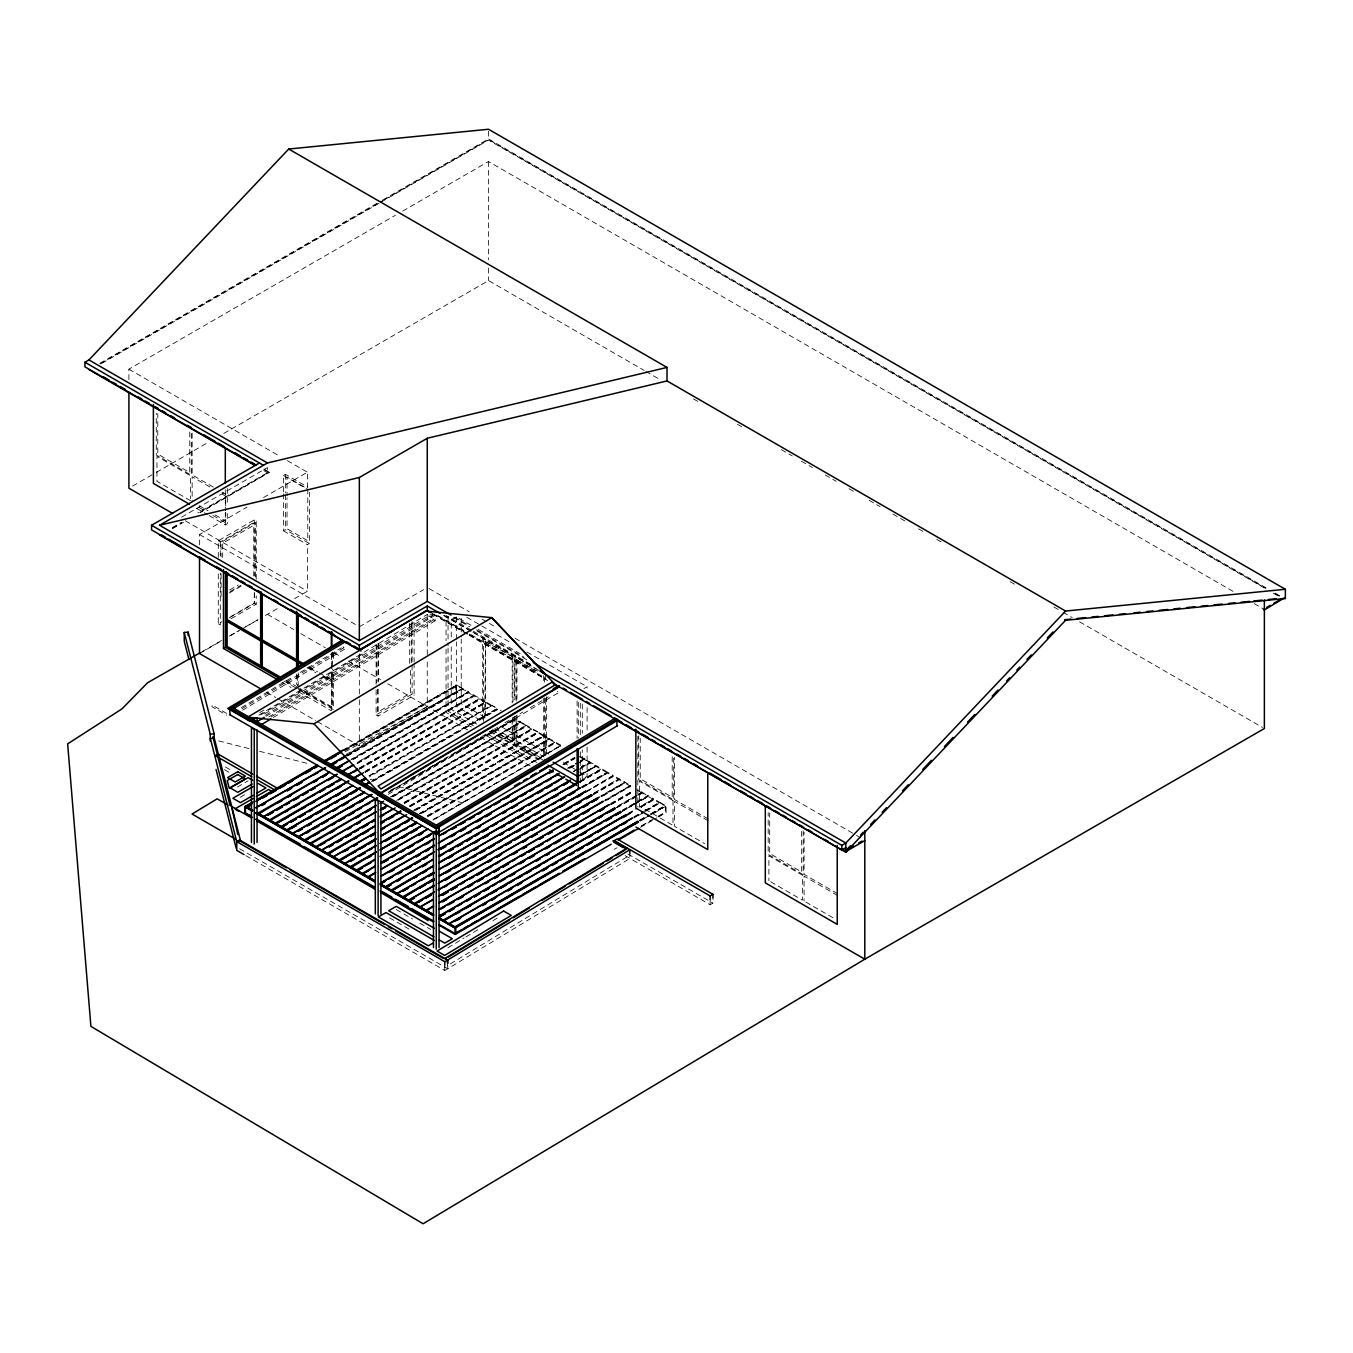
<?xml version="1.0" encoding="UTF-8"?>
<svg xmlns="http://www.w3.org/2000/svg" width="1353" height="1353" viewBox="0 0 1353 1353"><rect width="100%" height="100%" fill="white"/><g stroke="black" fill="none" stroke-linecap="round" stroke-linejoin="round"><path stroke-width="0.75" stroke-dasharray="5 3.75" d="M450.363 963.877L627.166 856.804M239.549 848.754L447.758 968.765L629.974 858.411L629.855 853.219M447.928 947.76L464.113 938.018M465.922 936.936L480.315 928.293M492.898 920.716L500.103 916.387M266.051 716.295L435.429 615.091L434.922 620.942L432.723 618.981L432.639 613.484L261.45 715.754M241.375 707.602L293.178 676.652M300.315 672.39L341.396 647.833M241.984 708.651L343.797 647.816L345.979 648.391L241.798 710.646M259.691 712.608L266.947 708.279M258.863 715.06L427.633 614.228M260.706 714.874L364.515 652.941M265.442 715.263L434.82 614.059M268.757 716.955L432.723 618.981M271.158 716.921L433.332 620.029M273.34 717.479L435.514 620.587M391.423 790.592L497.735 727.068M504.94 722.756L522.951 711.999M530.173 707.687L548.185 696.913M388.21 794.38L559.381 692.11L557.199 691.535M99.902 363.297L380.869 201.073M382.696 200.024L488.518 138.936L1267.879 588.893M100.071 363.889L382.747 200.684M384.573 199.635L488.518 139.613L1265.884 588.437M101.881 363.297L379.094 203.254M380.92 202.206L488.518 140.086L1265.884 588.893M128.907 379.601L128.907 369.166L395.414 215.279M402.72 211.068L488.518 161.531L1234.139 592.005M132.56 486.082L154.462 473.449M156.288 472.383L207.398 442.871M223.837 433.4L488.518 280.578L644.062 370.367M181.488 517.218L267.437 467.597L267.437 472.671L197.944 512.787M172.355 527.569L181.488 522.292M172.524 528.16L181.657 522.884M199.956 512.33L269.433 472.214L199.956 512.787M172.524 528.617L183.501 522.292M283.42 491.849L283.42 475.444L285.415 474.277L307.672 487.131M199.517 544.938L199.517 534.503L247.058 507.054M263.514 497.549L307.402 472.214L307.402 487.384M209.14 515.594L225.308 524.947L227.304 523.797L227.304 513.413M218.29 557.335L218.29 540.726L254.246 519.958L256.241 521.108L256.241 579.253M218.29 540.726L220.285 541.876L256.241 521.108M283.42 493.896L283.42 530.799L285.415 529.649L309.397 543.5L309.397 492.221M283.42 530.799L307.402 544.65L309.397 543.5M229.604 590.009L238.263 585.02M230.128 591.565L240.986 585.291M229.164 593.037L241.916 585.68M218.29 573.943L218.29 623.767L221.892 621.703M230.873 616.511L254.246 603.015L256.241 604.165L256.241 595.861M229.164 617.949L254.652 603.235L254.652 592.868M231.075 618.693L256.241 604.165M199.517 653.533L221.452 640.865M230.602 635.589L239.735 630.312M241.561 629.246L258.017 619.759M265.34 615.53L279.97 607.091M294.599 598.635L307.402 591.244L307.402 544.65M359.34 626.777L423.692 589.62M471.03 625.272L456.435 616.85L451.242 619.86L451.242 638.582M530.714 664.813L482.683 638.007L482.683 721.267M484.678 718.088L485.49 641.001L512.973 656.881L512.973 702.427M237.367 787.04L248.056 780.867M376.117 689.979L376.117 714.891L412.09 694.14L414.086 695.29L414.086 664.154M376.117 714.891L378.113 716.058L414.086 695.29M240.141 797.289L247.413 793.095M342.41 750.323L456.468 685.159L343.104 750.627L456.553 685.294L456.553 691.569L346.757 754.974M343.577 750.763L457.026 685.261L462.472 688.389L347.264 754.906M345.404 750.391L457.026 686.123L462.54 688.525M317.566 721.69L359.34 745.807L427.26 706.587L427.26 658.556M484.678 641.474L512.973 656.881M346.08 754.484L456.468 691.62M345.793 756.175L462.827 688.592L468.256 691.738M347.264 755.786L462.743 688.643M347.62 755.989L462.827 689.472L468.341 691.873L351.222 759.304M516.169 701.057L516.169 659.638L537.581 671.088M351.509 759.557L468.628 691.941L474.057 695.087L357.023 762.652L474.413 695.29L479.858 698.419L360.98 767.929M353.065 759.134L468.341 692.567M353.336 759.202L468.544 691.992M353.421 759.337L468.628 692.821L474.057 695.966M357.023 763.532L474.142 695.222M357.293 763.599L474.413 696.169L479.858 699.298M359.154 768.115L479.926 698.571M359.441 768.369L480.214 698.638L485.642 701.767L364.955 771.447M359.441 769.045L480.129 698.672M359.526 769.197L480.214 699.518L485.642 702.647M365.039 771.599L485.947 701.97M365.225 771.7L485.998 701.987L491.443 705.116M364.955 772.326L485.727 701.903M365.225 772.394L485.998 702.85L491.443 705.995M368.912 775.861L491.511 705.251L497.312 708.6L372.954 780.393L497.227 708.465L491.799 705.319L369.2 776.115M491.511 705.945L369.284 776.943M371.331 781.56L497.583 708.668L501.219 710.765M372.887 781.138L497.312 709.293M373.157 781.205L497.583 709.547M410.382 778.668L423.185 771.278M430.491 767.066L446.947 757.562M454.27 753.333L514.614 718.494M390.341 790.423L397.934 786.279M405.173 782.102L514.969 718.697L520.415 721.842M388.429 792.215L514.884 719.441M388.801 792.435L514.969 719.576L520.415 722.722M390.577 796.799L520.482 721.978L392.404 796.629M390.848 797.052L520.77 722.045L526.199 725.191L398.188 799.099M392.674 796.697L520.685 722.096M392.759 796.832L520.77 722.925L526.283 725.326M583.904 688.592L587.101 686.749L587.101 690.909M396.649 800.401L526.554 725.394L532 728.54M398.188 799.961L526.283 726.02M398.475 800.029L526.554 726.273L532 729.402M403.989 802.43L532.067 728.675L403.989 803.31M404.276 802.684L532.355 728.743L537.784 731.872L409.79 805.779M404.276 803.378L532.27 728.793M404.344 803.513L532.355 729.622L537.868 732.024M491.562 730.332L512.973 741.782L512.973 716.921M409.858 805.914L538.071 732.819M410.06 806.033L538.156 732.091L543.585 735.22M409.79 806.659L537.868 732.7M410.06 806.726L538.156 732.954L543.585 736.1M413.747 810.176L543.669 735.356M414.035 810.43L543.94 735.423L549.369 738.569L421.375 813.339M415.574 810.007L543.669 736.049M415.625 810.007L543.855 736.167M415.929 810.21L543.94 736.303L549.369 739.448M419.548 813.525L549.369 738.569M419.616 813.66L549.673 738.772L555.17 741.918M419.819 813.779L549.656 739.516M421.646 813.424L549.741 739.651L555.17 742.797M427.159 815.808L555.254 742.053L427.159 816.688M427.447 816.062L555.525 742.12L560.971 745.249L432.96 820.036M427.531 816.908L555.525 743L560.971 746.129M433.231 819.411L561.326 745.469L433.231 820.104M574.687 757.409L561.884 764.8L575.042 757.612M563.711 764.614L574.771 758.238M563.998 764.682L575.042 758.492M567.685 768.132L578.729 761.942M580.488 760.741L584.225 758.779L580.488 761.621M567.989 768.335L579.016 762.01M580.758 760.995L584.496 758.847L589.925 761.976L580.792 767.269M569.512 767.963L578.729 762.635M569.782 768.03L578.932 762.754M580.758 761.688L584.411 758.898M569.867 768.166L575.363 765.003M577.19 763.938L584.496 759.726L590.009 762.128M573.469 771.481L578.966 768.318M573.554 771.616L590.297 762.196L595.726 765.324M580.792 768.132L590.009 762.821M579.236 769.265L590.297 763.075L595.726 766.204L579.27 775.709L596.013 766.272L579.27 774.829M579.541 775.083L596.081 765.527L601.527 768.673L579.574 781.341M579.625 775.912L596.081 766.407L601.527 769.553M587.101 747.127L587.101 776.267L582.297 779.024L582.297 749.883M579.659 781.476L601.831 768.876L607.311 772.022L607.598 772.969L581.705 787.683M579.862 781.594L601.797 769.62M579.574 782.22L601.595 768.808M579.862 782.288L601.882 769.756L607.311 772.901M581.705 786.803L607.396 772.157M581.993 787.057L607.666 772.225L613.112 775.37L587.506 791.015M582.078 787.886L607.666 773.104L613.112 776.233M585.95 791.454L613.467 775.573L618.896 778.702L593.307 793.484M585.95 792.148L613.467 776.453L618.896 779.582M593.375 793.619L619.268 778.922L624.697 782.051M593.307 794.363L619.184 778.956M593.663 794.566L619.268 779.785L624.782 782.186L600.918 795.784M601.206 796.038L625.052 782.254L630.481 785.4L604.892 800.181M600.918 796.646L624.782 782.88M604.96 800.316L630.853 785.603L605.248 801.264M604.892 801.061L630.769 786.347M610.677 803.53L632.714 790.998M610.964 803.783L632.984 791.065M610.677 804.392L632.714 791.691M610.964 804.477L632.9 791.793M611.049 804.612L632.984 791.945M636.586 795.26L616.478 806.862L642.438 792.3L648.155 796.376L622.329 811.09M638.413 794.194L642.083 792.08L638.447 790M616.478 807.741L636.671 796.088M638.413 795.074L642.354 792.334M616.748 807.809L642.438 793.179L647.867 796.308L622.262 811.09M622.262 810.21L647.952 795.564M622.549 810.464L635.436 803.022M637.178 802.025L648.222 795.649L653.668 798.777L639.039 807.217M622.634 811.293L631.766 806.016M633.593 804.967L648.222 796.511L653.668 799.657M628.063 813.559L637.212 808.282M628.147 813.694L633.847 810.599M640.95 806.303L653.973 798.98M626.591 814.827L633.914 810.599M641.136 806.422L654.023 798.98L659.452 802.126M628.063 814.438L633.627 811.225M640.865 807.048L653.753 798.913M626.591 815.707L633.914 811.479M641.136 807.115L654.023 799.86L659.452 803.005M633.864 816.908L642.996 811.631M644.823 810.565L659.537 802.261L665.253 806.337L641.474 820.07M634.134 817.161L643.351 811.834M645.195 810.768L659.824 802.329L665.253 805.475L650.624 813.914M633.864 817.787L645.11 811.512M646.649 810.396L659.74 803.073L634.219 817.99M639.648 820.256L648.797 814.963M639.732 820.392L648.882 815.115M650.708 814.049L665.338 805.61L665.338 812.104L656.188 817.398M639.732 820.611L648.95 815.284M650.708 814.286L666.014 806.134L651.469 814.726M640.493 821.051L649.558 815.639M641.559 825.837L654.362 818.447M641.643 825.973L650.776 820.696M658.099 816.468L666.014 812.595M640.409 827.376L656.949 817.821M658.691 816.823L666.099 812.544L666.099 806.27M614.262 849.346L617.069 847.739M245.891 855.637L444.765 970.456L447.572 968.849L447.572 963.59M625.12 855.62L710.156 904.717L712.963 903.094L712.963 897.834M202.054 651.656L222.027 640.24M229.3 636.096L238.382 630.904M245.637 626.76L258.355 619.505M344.964 751.845L427.294 706.604M218.662 740.92L249.358 748.699M259.573 751.304L308.67 763.752M370.029 779.311L378.214 781.391M398.678 786.583L464.13 803.192M1275.202 593.121L1282.526 597.349M1275.033 593.713L1282.356 597.941M1273.207 593.121L1280.53 597.349M1254.231 603.624L1263.381 608.901M645.888 371.432L658.691 378.823M693.463 398.898L700.786 403.126M737.385 424.25L744.691 428.478M781.29 449.602L792.266 455.944M801.416 461.221L812.409 467.563M825.212 474.954L836.188 481.296M848.991 488.704L856.314 492.915M869.133 500.322L880.11 506.648M892.912 514.055L905.732 521.446M918.535 528.837L924.014 532.017M936.834 539.407L944.157 543.635M1010.031 581.655L1017.338 585.883M1053.936 607.023L1061.259 611.252M1063.086 612.3L1072.236 617.577M1079.559 621.805L1262.535 727.457M128.907 369.166L280.071 456.435M287.36 460.646L307.402 472.214M304.324 487.046L287.022 477.051L287.022 495.655M283.42 475.444L307.402 489.279M263.97 469.051L269.433 472.214M263.97 469.508L269.433 472.671M263.801 470.573L267.437 472.671M429.087 588.606L469.271 611.81M482.057 619.184L487.537 622.346M489.363 623.412L494.843 626.574M514.935 638.176L854.673 834.311M856.5 835.359L861.979 838.539M466.7 617.239L510.487 642.523M526.892 651.994L587.101 686.749M478.319 629.483L520.279 653.719M454.676 617.222L469.305 625.661M476.611 629.889L524.135 657.321M453.475 617.458L469.779 626.862M477.034 631.056L527.755 660.332M471.419 630.109L446.05 615.463L446.05 640.747M473.229 631.158L531.205 664.627M443.699 615.497L538.663 670.327M516.169 659.638L538.511 672.542M438.203 615.784L463.741 630.532M471.03 634.743L538.494 673.693M436.376 615.192L467.377 633.086M469.203 634.151L543.957 677.312M213.351 487.114L192.143 474.886L192.143 432.808M222.18 492.221L225.714 494.268L225.714 490.057M432.74 613.788L467.445 633.813M469.271 634.878L545.969 679.155M432.74 614.245L467.377 634.253M469.203 635.301L547.61 680.559M209.816 486.928L192.143 476.73L192.143 501.642M222.18 494.065L225.714 496.111L225.714 510.639M428.461 615.97L431.269 617.594L431.269 613.907M190.553 500.711L156.982 481.347L156.982 456.435L190.553 475.799L190.553 498.648M199.212 505.718L208.041 510.825M215.11 514.901L225.714 521.023L225.714 512.719M198.536 507.172L203.931 510.301M212.928 515.476L227.304 523.797M196.54 508.339L207.33 514.563M708.16 818.937L674.606 799.555L674.606 757.477M837.625 893.69L804.071 874.309L804.071 832.23M708.16 820.781L674.606 801.399L674.606 826.328L704.625 843.663M837.625 895.534L804.071 876.152L804.071 901.064M185.361 520.804L307.402 591.244M199.517 534.503L357.53 625.729M580.522 756.547L584.141 758.644M578.712 756.378L584.141 759.507M630.481 786.279L625.052 783.133L601.29 796.866L624.968 782.305M636.637 789.831L642.083 792.959M770.669 881.784L802.464 900.151L802.464 875.222L768.893 855.857L768.893 880.769M805.83 902.079L835.866 919.431M484.949 717.293L461.238 703.594L461.238 639.073M501.354 726.764L548.794 754.145M563.389 762.568L577.968 770.99M579.794 772.056L587.101 776.267M480.146 720.05L456.435 706.367L456.435 641.829M494.741 728.472L543.991 756.919M492.357 729.876L512.973 741.782M541.031 757.968L516.964 744.082L516.964 715.094M543.669 760.42L516.169 744.539L516.169 715.551M490.479 731.094L539.458 759.371M476.78 724.109L451.242 709.361L451.242 646.92M489.685 731.55L538.798 759.912M473.415 725.851L448.046 711.204L448.046 648.019M487.909 734.222L536.82 762.466M471.419 727.001L446.05 712.354L446.05 649.169M485.913 735.372L533.014 762.568M267.437 614.313L293.804 629.551M300.84 633.61L325.447 647.816M334.242 652.89L341.277 656.949M348.313 661.008L380.531 679.612M387.719 683.755L467.546 729.842M480.349 737.25L530.477 766.17M308.805 666.809L317.634 671.9M319.409 672.931L331.773 680.069L331.773 665.338M309.719 668.247L316.737 672.306M323.773 676.365L332.567 681.455M307.03 667.638L315.875 672.729M322.927 676.804L331.773 681.912L331.773 706.824L299.977 688.474M627.91 853.997L712.963 903.094M218.29 623.767L220.285 624.934L220.285 573.029M285.754 680.255L296.611 686.529M286.616 681.675L293.804 685.836M297.406 687.899L332.567 708.211L332.567 668.889M283.995 681.083L296.797 688.474M298.624 689.54L333.362 709.598L333.362 670.141M281.999 682.233L291.132 687.527M298.455 691.738L331.367 710.748L331.367 671.291M266.71 692.33L275.792 697.573M277.602 698.622L315.756 720.642M226.627 713.386L212.015 704.947L212.015 706.689L226.627 715.128M225.376 766.999L232.682 771.21M224.395 769.654L229.875 772.817M396.26 909.571L412.547 918.975M419.785 923.152L430.643 929.426M389.546 917.858L409.181 929.19M444.021 615.463L471.132 631.174M472.924 632.223L536.16 668.856M343.188 646.768L343.797 647.816M447.674 965.298L447.758 968.765M803.192 830.81L803.192 874.63L768.183 854.419L768.183 812.679M801.669 831.402L801.669 871.992L769.705 853.54L769.705 812.933M710.156 899.457L710.156 904.717M673.726 758.154L673.726 799.877L638.717 779.683L638.717 735.846M672.204 756.648L672.204 797.255L640.24 778.804L640.24 738.197M637.838 736.353L637.838 806.946M587.101 707.568L587.101 730.468M582.297 704.084L582.297 733.241M580.302 703.306L580.302 734.916M580.302 751.761L580.302 785.467M578.306 702.359L578.306 738.163M577.105 700.854L577.105 738.315M546.46 696.795L546.46 755.092M545.665 674.369L545.665 680.61M545.665 699.349L545.665 755.549M544.464 677.126L544.464 683.333M544.464 697.827L544.464 759.946M543.669 675.519L543.669 683.806M543.669 698.3L543.669 758.34M516.964 659.182L516.964 700.6M514.969 699.433L514.969 655.731L514.174 699.907M514.969 716.092L514.969 745.232M514.174 716.549L514.174 745.689M512.178 657.338L512.178 702.9M512.178 719.458L512.178 742.239M488.518 131.173L488.518 138.936M488.518 161.531L488.518 259.691M488.518 268.046L488.518 280.578M485.49 641.001L485.49 717.614M483.478 637.551L483.478 724.971M461.238 618.253L461.238 636.975M456.435 616.85L456.435 639.749M455.792 684.855L455.792 691.129M448.046 616.427L448.046 645.905M444.765 965.196L444.765 970.456M427.26 614.702L427.26 656.476M414.086 622.617L414.086 662.074M412.09 621.467L412.09 694.14M411.278 622.938L411.278 662.733M410.483 670.378L410.483 693.21L377.724 712.135L377.724 689.286M409.688 623.361L409.688 663.968M378.519 643.385L378.519 681.963M378.113 643.385L378.113 680.762M378.113 689.066L378.113 716.058M376.912 644.874L376.912 682.572M376.117 644.299L376.117 687.899M359.34 653.922L359.34 697.776M359.34 699.873L359.34 745.807M333.362 653.533L333.362 661.837M332.567 652.129L332.567 666.792M331.773 652.704L331.773 663.224M331.367 654.683L331.367 669.228M307.791 489.042L307.791 540.726L287.022 528.735L287.022 497.718M298.201 672.915L298.201 687.442M297.406 675.553L297.406 685.853M296.611 674.065L296.611 684.449M285.415 474.277L285.415 492.746M285.415 494.792L285.415 529.649M255.446 576.936L255.446 522.495L221.08 542.333L221.08 556.996M254.246 519.958L254.246 576.023M254.246 592.631L254.246 603.015M253.857 576.023L253.857 525.268L222.687 543.263L222.687 557.47M227.304 488.501L227.304 505.109M225.308 489.651L225.308 510.402M225.308 512.483L225.308 524.947M221.08 573.757L221.08 596.791M220.285 541.876L220.285 556.404M191.263 433.467L191.263 475.207L156.272 454.997L156.272 413.257M189.758 431.979L189.758 472.569L157.794 454.118L157.794 413.511M672.999 800.486L639.445 781.104L639.445 806.016L672.999 825.398L672.999 800.486"/><path stroke-width="1.5" d="M438.457 833.33L439.048 826.751L436.85 824.789L614.634 718.544M230.162 714.925L229.553 709.04L231.752 707.078L439.048 826.751L439.048 832.281L436.951 831.672M229.553 714.57L436.85 834.26L436.258 828.374L438.457 826.412M255.818 465.5L84.951 366.849L84.951 362.232L88.943 359.932L288.73 149.033L488.518 129.245L1285.35 589.282L1285.35 598.516L1065.589 620.283L845.811 852.272L616.9 720.574M1285.35 589.282L1065.589 611.049L845.811 843.037L841.82 845.354L542.316 672.441M846.251 850.191L850.53 845.676M860.525 835.122L863.366 832.112M870.588 824.501L874.934 819.901M882.173 812.274L886.519 807.69M902.434 790.879L908.235 784.757M922.712 769.468L931.388 760.301M944.428 746.552L953.104 737.385M967.581 722.096L974.82 714.452M992.206 696.119L997.99 690.013M1006.683 680.83L1009.575 677.785M1016.813 670.141L1019.705 667.08M1026.944 659.435L1031.29 654.852M1047.205 638.041L1053.006 631.936M626.98 848.145L444.765 958.499L447.572 960.106L447.64 963.573L447.572 960.072L239.549 839.993L236.758 841.6L236.758 850.361L244.064 854.589M448.384 957.045L509.658 919.939M513.261 917.757L529.48 907.931M542.096 900.286L565.52 886.114M569.123 883.915L603.37 863.18M606.973 860.998L612.385 857.734M615.987 855.553L625.001 850.09M447.572 960.106L629.788 849.769L629.855 853.219M616.934 726.02L616.833 719.136L438.44 825.719M342.292 640.121L227.761 708.465L249.984 721.284L255.345 718.088M254.246 720.067L257.053 721.673L264.309 717.344M260.74 725.022L270.955 718.917M313.981 723.821L491.782 617.644L558.079 687.561L380.294 793.737L313.981 723.821L247.717 717.191L425.518 611.015L491.782 617.644L545.191 674.098L539.779 670.953M553.276 688.812L558.688 685.582L559.296 686.614M559.499 686.039L377.419 794.769L436.14 828.679L618.22 719.931L614.668 717.885M438.541 832.602L617.526 725.665M343.104 641.271L232.936 707.095L234.543 708.025L345.286 641.846L345.894 642.878M378.113 791.573L380.311 792.165M361.082 650.979L151.553 529.886L151.553 525.268L259.438 462.98M451.023 615.108L427.26 601.392L359.34 640.612L159.553 525.268L267.437 462.98L667.012 367.424L667.012 380.937L1065.589 611.049M159.553 525.268L359.34 477.491L427.26 438.271L667.012 380.937M223.482 569.562L223.482 648.459L225.477 647.309L280.342 678.969M151.553 525.268L359.34 645.229L427.26 606.009L440.046 613.383M430.914 612.74L427.26 610.626L359.34 649.846L359.34 645.229M361.133 649.271L370.062 644.113M373.631 642.049L379.009 638.954M389.732 632.764L393.3 630.701M252.081 784.08L237.824 792.3L230.23 787.92L248.056 777.637L252.605 780.275M252.859 786.719L232.868 798.27L240.462 802.65L253.18 795.293M256.816 793.196L265.915 787.953L258.322 783.573M235.507 808.604L252.91 798.541M256.393 796.528L268.587 789.492L273.137 792.131M252.893 802.008L244.825 806.574L252.132 810.802M256.478 799.944L316.89 765.054M324.128 760.876L342.495 750.272M246.178 806.574L251.658 803.411M257.155 800.249L317.498 765.392L257.239 800.384M324.805 761.181L341.277 751.676M246.263 806.709L251.743 803.547M324.889 761.316L341.345 751.811M250.39 805.441L246.652 807.403L252.233 803.496M255.802 801.433L318.056 765.494M323.468 762.365L341.835 751.761M263.125 797.898L266.778 795.784M270.431 793.687L275.995 790.659M279.581 788.41L285.145 785.366M288.713 783.116L292.383 781.019M305.169 773.628L310.733 770.584M314.319 768.335L317.972 766.238M330.775 758.847L336.271 755.667M252.064 810.937L244.741 806.709L244.741 812.984L250.982 815.724M255.835 807.69L325.312 767.574M328.982 765.46L345.438 755.955M255.903 807.826L325.684 767.777M329.05 765.595L345.793 756.175M261.4 805.356L265.256 803.361M287.191 790.693L292.485 787.412M296.053 785.349L301.82 782.237M314.353 774.779L318.09 772.631M330.808 765.291L336.576 762.179M339.941 759.997L343.882 757.968M261.67 805.61L265.34 803.496M287.276 790.828L290.929 788.714M296.425 785.552L301.905 782.389M331.164 765.494L336.643 762.331M257.966 813.153L329.371 772.106M336.593 767.76L349.48 760.504M329.642 772.191L258.254 814.1M336.88 768.014L349.767 760.572M259.793 812.967L263.531 810.819M276.333 803.428L281.813 800.249M287.225 797.137L290.963 794.972M312.898 782.305L316.568 780.191M321.963 777.079L327.527 773.865M278.363 802.481L282.016 800.367M287.512 797.205L291.166 795.09M313.101 782.423L316.771 780.309M322.251 777.146L325.904 775.032M338.707 767.641L342.36 765.527M278.447 802.617L282.101 800.502M287.58 797.34L291.25 795.226M313.186 782.558L316.839 780.444M322.335 777.282L325.988 775.168M338.791 767.777L342.444 765.663M336.914 774.271L263.767 816.502L258.322 813.356M342.394 771.092L353.37 764.766M263.835 816.637L336.982 774.406M340.838 772.411L353.725 764.969M267.505 815.216L272.985 812.054M276.553 809.973L282.134 806.76M285.703 804.697L289.441 802.549M294.853 799.42L298.59 797.272M302.159 795.209L307.723 791.995M311.308 789.915L315.046 787.767M267.691 815.335L273.255 812.307M276.841 810.058L282.405 807.014M285.99 804.764L289.643 802.667M293.297 800.553L298.861 797.526M302.446 795.276L308.01 792.249M311.579 789.983L315.249 787.886M328.052 780.495L333.531 777.315M340.956 778.804L269.551 819.833L264.123 816.705M348.195 774.44L357.412 769.299M341.227 778.871L269.839 820.781M348.465 774.694L357.682 769.367M286.007 811.208L289.745 809.06M293.33 806.997L298.895 803.783M311.613 796.427L315.35 794.279M319.004 792.165L324.5 789.002M328.069 786.939L333.633 783.725M337.218 781.645L340.956 779.497M353.759 772.106L357.412 769.992M328.356 787.006L333.836 783.827M337.489 781.73L341.159 779.616M328.424 787.142L333.92 783.979M348.499 780.952L275.352 823.182L269.907 820.053M352.152 778.838L361.302 773.561M348.567 781.087L275.42 824.011M352.237 778.973L361.369 773.696M275.623 824.129L348.854 781.155M352.44 779.091L363.483 772.715M284.485 818.785L288.223 816.62M310.175 803.953L313.828 801.839M337.523 788.173L341.176 786.059M284.773 818.853L288.51 816.874M301.229 809.348L304.966 807.369M310.378 804.071L314.116 802.092M335.967 789.289L339.704 787.311M275.708 823.385L281.136 826.531L352.541 785.501M359.78 781.138L365.344 778.11M281.424 826.784L352.812 785.569M360.05 781.391L365.614 778.178M282.963 826.345L286.701 824.197M292.113 821.068L295.85 818.92M299.436 816.857L305 813.643M308.569 811.563L312.306 809.415M325.109 802.025L330.589 798.862M334.259 796.748L339.738 793.568M361.691 780.901L365.344 778.804M283.251 826.412L286.904 824.315M290.557 822.201L296.053 819.022M299.706 816.924L305.186 813.745M308.856 811.648L312.509 809.534M325.312 802.143L330.792 798.963M336.288 795.801L339.941 793.687M361.877 781.019L365.547 778.905M290.641 822.336L296.138 819.174M299.791 817.06L305.271 813.897M336.356 795.936L340.026 793.822M361.961 781.155L365.614 779.057M360.084 787.649L286.937 829.879L281.509 826.734M287.022 830.015L360.169 787.784M287.208 830.133L360.439 787.852M364.025 785.789L369.589 782.575M290.591 828.645L296.155 825.431M308.873 818.075L312.611 815.927M316.281 813.813L321.76 810.65M325.346 808.587L328.999 806.473M334.479 803.31L338.216 801.145M343.628 798.016L347.366 795.868M350.934 793.805L356.499 790.592M290.878 828.712L296.442 825.685M307.334 819.208L311.072 817.229M316.467 813.931L322.048 810.904M334.766 803.378L338.419 801.264M342.072 799.149L347.636 796.122M351.222 793.873L356.786 790.845M364.126 792.181L292.722 833.228L287.293 830.082M293.009 833.482L364.414 792.249M302.159 828.882L298.489 830.996L302.226 829.034M307.351 825.651L311.291 823.605M333.041 810.819L338.453 807.707M342.106 805.593L347.873 802.498M360.388 795.04L364.126 792.875M307.723 825.854L311.376 823.74M333.312 811.073L336.982 808.959M342.461 805.796L347.941 802.633M369.843 795.395L298.523 836.56L293.094 833.431M298.607 836.695L371.754 794.465M298.81 836.814L372.024 794.549M305.846 833.211L309.583 831.063M322.369 823.673L327.866 820.51M331.519 818.396L335.172 816.282M358.866 802.6L362.604 800.452M306.116 833.296L309.769 831.182M313.439 829.068L319.004 826.04M322.572 823.791L328.069 820.611M350.004 807.944L353.742 805.982M359.154 802.667L362.892 800.705M377.47 797.678L304.324 839.909L298.878 836.78M377.538 797.813L304.594 840.856L309.888 837.575M313.456 835.511L319.223 832.416M322.606 830.235L326.259 828.121M331.756 824.958L335.679 822.912L332.111 825.161M339.146 820.679L344.829 817.635L339.417 820.933M348.211 815.453L353.979 812.358M357.344 810.176L361.285 808.13M366.578 804.849L370.232 802.735M373.885 800.621L377.538 798.507M304.679 840.991L308.332 838.877M313.828 835.714L319.308 832.552M348.567 815.656L354.046 812.493M304.679 840.112L310.108 843.257L376.016 805.39M376.303 805.458L310.395 844.204M379.956 803.344L383.609 801.23M330.301 832.467L335.713 829.355M357.649 816.688L361.386 814.523M364.972 812.46L370.536 809.246M330.504 832.585L334.157 830.471M356.11 817.804L359.763 815.69M365.242 812.527L370.739 809.365M330.589 832.721L334.242 830.607M356.194 817.939L359.847 815.842M365.327 812.663L370.823 809.5M381.732 808.587L387.229 805.424M379.99 809.787L387.584 805.627M319.562 845.371L325.126 842.158M328.779 840.044L332.449 837.93M356.143 824.248L359.881 822.1M381.817 809.415L385.47 807.318M319.849 845.439L325.413 842.412M347.264 829.592L351.002 827.63M356.414 824.315L360.152 822.353M382.02 809.534L385.757 807.572M374.815 819.461L321.693 849.938L316.179 847.553M380.21 816.163L393.097 808.908M321.98 850.191L375.085 819.529M380.497 816.417L395.211 807.927M329.016 846.606L332.753 844.441M336.407 842.327L341.886 839.164M345.472 837.101L351.036 833.888M354.621 831.824L358.359 829.66M363.839 826.497L367.492 824.383M371.145 822.269L374.815 820.155M380.21 817.043L383.948 814.878M329.286 846.674L332.956 844.56M336.609 842.445L342.089 839.283M345.759 837.169L351.239 834.006M354.892 831.892L358.545 829.778M362.215 827.664L367.695 824.501M371.348 822.387L375.018 820.273M329.371 846.809L333.024 844.695M336.694 842.581L342.174 839.418M345.827 837.304L351.323 834.141M362.283 827.799L367.779 824.637M375.035 825.837L327.494 853.286L322.065 850.158M380.531 822.675L400.64 811.056M375.119 825.973L327.578 854.115L333.058 850.952M380.599 822.81L400.725 811.191M375.39 826.04L327.764 854.233L331.502 852.255M380.802 822.928L399.169 812.324M354.926 838.336L358.663 836.171M362.232 834.108L367.796 830.894M380.531 823.554L384.269 821.389M387.922 819.275L393.402 816.113M396.987 814.049L400.725 811.885M353.37 839.452L357.107 837.49M362.519 834.175L368.084 831.148M380.802 823.622L384.455 821.508M388.125 819.394L393.689 816.366M375.424 832.484L333.295 856.635L327.849 853.506M380.836 829.186L404.682 815.605M375.711 832.569L333.565 856.889L339.079 859.984L375.66 838.86M381.106 829.44L406.712 814.658M342.512 852.187L347.992 849.024M353.404 845.896L357.141 843.748M380.836 830.065L384.489 827.951M357.344 843.849L353.674 845.963L357.412 844.001M373.8 834.361L370.147 836.458L373.885 834.497M381.14 835.697L412.225 817.753M375.728 838.995L339.163 860.812M381.225 835.833L412.31 817.889M376.016 839.08L339.366 860.931M381.411 835.951L412.58 817.956M342.732 858.749L346.469 856.584M351.881 853.472L355.619 851.308M361.099 848.145L364.769 846.031M368.337 843.968L373.902 840.754M394.027 829.135L399.507 825.973M404.919 822.844L408.657 820.696M352.152 853.54L355.822 851.426M359.475 849.312L365.039 846.285M368.625 844.035L374.104 840.873M396.04 828.205L399.778 826.226M405.19 822.912L408.927 820.95M376.049 845.524L344.88 863.332L339.434 860.187M381.445 842.209L416.267 822.286M376.32 845.591L345.15 863.586L350.748 867.493M379.973 843.477L416.555 822.353M350.444 860.982L355.924 857.819M359.509 855.756L365.276 852.661M368.642 850.479L372.312 848.365M385.182 840.923L390.865 837.879M394.247 835.697L397.985 833.533M403.397 830.421L407.321 828.374M410.991 826.26L416.47 823.098M350.715 861.235L354.385 859.138M359.864 855.959L365.344 852.796M385.47 841.177L390.949 838.014M411.058 826.395L416.555 823.233M381.749 848.72L421.984 825.499L380.007 849.921M350.951 867.611L374.798 853.151M380.21 850.039L422.339 825.702M401.942 837.947L407.439 834.767M411.008 832.704L416.572 829.49M367.407 858.106L371.145 856.145M402.145 838.048L405.883 836.086M411.295 832.771L416.859 829.744M374.747 859.459L356.465 870.013L351.036 866.884M380.227 856.297L427.785 828.848M375.102 859.662L356.735 870.96M380.311 856.432L428.14 829.051M356.549 870.842L362.232 867.797M365.598 865.616L371.365 862.521M391.288 850.783L396.97 847.739M418.923 835.072L422.576 832.958M356.82 871.095L362.3 867.933M393.402 849.988L397.055 847.874M418.99 835.207L422.66 833.093M375.136 866.106L362.249 873.361L356.82 870.216M380.548 862.808L435.48 831.266M532.405 775.32L536.059 773.206M539.712 771.092L547.035 766.863M362.536 874.309L375.424 866.174M380.819 863.062L435.767 831.334M514.309 785.992L519.873 782.778M523.459 780.715L527.196 778.55M530.765 776.487L536.329 773.273M539.915 771.21L547.305 766.931M365.919 872.127L369.572 870.013M382.375 862.622L387.939 859.409M391.507 857.345L395.245 855.181M400.657 852.069L404.395 849.904M409.807 846.792L413.544 844.627M417.113 842.564L422.677 839.35M426.263 837.287L430 835.122M400.945 852.136L404.598 850.022M408.251 847.908L413.73 844.746L408.335 848.043M417.401 842.631L422.88 839.469M426.533 837.355L430.203 835.241M433.467 947.523L433.467 832.991L436.258 834.598L439.048 832.991L439.048 947.523M375.356 872.482L368.05 876.71L362.621 873.564M380.853 869.319L433.873 838.691M439.37 835.528L552.751 770.077M375.728 872.685L368.134 877.539M380.937 869.455L434.245 838.911M439.454 835.664L553.106 770.28M399.22 859.595L404.699 856.415M408.285 854.352L413.849 851.138M426.567 843.798L430.305 841.634M443.023 834.294L446.676 832.18M452.173 829.017L455.91 826.852M461.305 823.74L465.043 821.575M468.628 819.512L474.193 816.299M477.761 814.235L481.499 812.071M486.995 808.908L490.649 806.794M494.302 804.68L499.798 801.517M503.367 799.454L508.931 796.24M530.883 783.573L534.536 781.459M549.081 773.053L552.819 770.906M399.423 859.696L403.16 857.734M408.555 854.419L414.119 851.392M425.011 844.915L428.749 842.953M452.443 829.085L456.181 827.106M459.766 824.856L465.331 821.829M468.899 819.58L474.463 816.552M478.049 814.303L481.702 812.189M494.505 804.798L499.984 801.636M505.481 798.473L509.218 796.494M531.086 783.691L534.824 781.713M549.369 773.138L553.106 771.159M381.157 875.831L434.262 845.354M439.674 842.04L558.62 773.561M381.445 876.084L434.55 845.422M438.203 843.308L558.89 773.628M388.48 872.482L394.044 869.269M425.045 851.358L428.783 849.21M450.735 836.543L456.13 833.414M459.783 831.3L465.347 828.087M478.083 820.747L481.82 818.599M485.473 816.485L490.953 813.305M503.671 805.965L507.409 803.817M512.821 800.688L516.558 798.524M520.144 796.46L525.708 793.247M529.277 791.184L533.014 789.036M538.426 785.907L542.164 783.742M554.882 776.402L558.62 774.254M390.577 871.501L394.23 869.387M416.183 856.72L419.836 854.606M425.332 851.443L428.986 849.329M454.591 834.547L450.921 836.661L454.659 834.683M460.071 831.368L465.55 828.205M480.18 819.766L476.527 821.88L480.264 819.901M485.676 816.586L491.156 813.424M511.265 801.822L516.761 798.642M529.564 791.251L533.217 789.137M546.02 781.746L551.5 778.584M390.662 871.636L394.315 869.522M416.267 856.855L419.92 854.741M425.4 851.578L429.07 849.464M460.155 831.52L465.635 828.34M485.744 816.738L491.24 813.559M511.349 801.957L516.846 798.777M381.461 882.342L434.499 851.73M438.152 849.616L564.336 776.757M433.028 852.982L379.99 883.61L385.436 886.739L433.061 859.426M438.237 849.752L564.691 776.977M381.461 883.221L385.199 881.057M388.785 878.993L392.522 876.829M397.917 873.717L401.655 871.552M405.325 869.438L410.805 866.275M414.373 864.212L419.954 860.998M423.523 858.935L427.26 856.77M440.063 849.38L445.543 846.217M449.213 844.103L452.866 841.989M476.56 828.324L480.298 826.159M502.234 813.491L505.887 811.377M511.299 808.265L516.863 805.052M529.581 797.695L533.251 795.581M536.989 793.433L542.468 790.27M546.037 788.19L551.618 784.977M555.187 782.913L558.924 780.766M381.749 883.289L385.402 881.175M398.205 873.784L401.858 871.67M405.511 869.556L411.092 866.529M414.661 864.279L420.14 861.117M423.81 859.003L427.463 856.889M440.266 849.498L445.83 846.471M467.698 833.668L471.436 831.689M476.831 828.391L480.569 826.412M502.437 813.61L506.174 811.631M511.586 808.333L517.066 805.153M537.175 793.551L542.739 790.524M546.324 788.275L551.889 785.23M438.457 856.128L570.205 780.241M385.706 886.993L433.332 859.493M438.744 856.381L570.492 780.309M396.395 881.277L401.976 878.063M423.827 865.446L427.565 863.282L422.288 866.563M440.283 855.942L443.953 853.828M449.433 850.665L453.17 848.5M456.824 846.403L462.32 843.223M465.889 841.16L471.453 837.947M475.038 835.883L478.776 833.719M484.256 830.556L487.909 828.442M491.579 826.345L497.058 823.165M500.644 821.102L504.381 818.954M528.059 805.272L531.797 803.107L528.346 805.339M562.814 785.214L568.378 782M387.533 886.638L391.203 884.524M396.683 881.344L400.336 879.247M449.72 850.733L453.373 848.619M457.026 846.504L462.506 843.342M466.176 841.228L471.656 838.065M475.309 835.951L478.979 833.837M482.632 831.723L488.112 828.56M491.765 826.446L497.261 823.284M519.197 810.616L522.867 808.502M553.952 790.558L557.605 788.444L554.02 790.693M387.618 886.773L391.271 884.659M396.767 881.496L400.42 879.382M422.356 866.715L426.026 864.601M449.788 850.868L453.458 848.754M457.111 846.657L462.591 843.477M466.244 841.363L471.74 838.2M482.717 831.875L488.196 828.696M519.281 810.751L522.934 808.637M528.431 805.475L532.084 803.361M433.281 865.802L391.22 890.088L385.791 886.942M438.778 862.639L577.748 782.389M433.366 865.937L391.305 890.917M438.846 862.774L577.832 782.541M433.636 866.005L391.507 891.035M439.048 862.893L576.277 783.658M413.24 878.249L416.91 876.135M422.305 873.006L426.043 870.858M447.995 858.191L453.475 855.028M475.343 842.395L479.08 840.247M482.649 838.167L488.23 834.953M500.948 827.613L504.686 825.465M508.339 823.351L513.819 820.172M517.404 818.108L522.968 814.895M526.537 812.832L530.275 810.684M535.687 807.555L539.424 805.407M543.077 803.293L548.574 800.113M552.142 798.05L557.707 794.837M413.443 878.368L417.181 876.389M422.593 873.091L426.33 871.112M448.198 858.309L451.936 856.331M473.787 843.528L477.524 841.549M482.936 838.251L488.501 835.207M501.219 827.681L504.889 825.567M508.542 823.47L514.106 820.425M517.675 818.176L523.256 815.149M526.824 812.899L530.477 810.785M543.28 803.394L548.777 800.232M554.256 797.069L557.994 795.09M568.886 788.63L574.365 785.45M433.67 872.448L397.021 893.437L391.592 890.291M439.082 869.15L579.963 787.987M397.292 893.69L433.958 872.516M439.353 869.404L580.251 788.055M402.585 891.086L408.268 888.042M411.65 885.86L415.591 883.813M420.783 880.583L424.724 878.537M428.394 876.423L433.873 873.26M446.473 865.751L450.126 863.637M462.929 856.246L468.612 853.202L465.043 855.451M473.821 849.972L477.761 847.925M499.511 835.139L503.367 833.144M508.559 829.913L514.326 826.801M525.302 820.476L530.596 817.195M534.164 815.132L539.932 812.02M552.447 804.561L556.184 802.414M560.041 800.418L565.537 797.238M568.92 795.074L574.67 791.962M402.856 891.339L408.352 888.177M428.461 876.575L433.958 873.395M474.176 850.174L477.846 848.06M499.781 835.393L503.434 833.279M508.931 830.116L512.584 828.002M525.387 820.611L529.04 818.497M534.52 815.335L540.016 812.172M560.125 800.553L565.622 797.391M569.275 795.276L574.754 792.114M433.907 878.824L402.805 896.768L397.376 893.64M439.387 875.662L585.68 791.201M433.975 878.96L402.89 897.614M439.471 875.797L585.764 791.336M403.093 897.715L434.262 879.027M439.657 875.915L586.035 791.404M419.345 888.109L424.842 884.93M428.411 882.866L433.975 879.653M446.693 872.313L450.431 870.148M454.101 868.051L459.58 864.871M463.166 862.808L466.903 860.66M472.298 857.531L476.036 855.384M481.533 852.204L485.186 850.09M488.754 848.027L494.319 844.813M497.904 842.75L501.642 840.602M525.336 826.92L529.074 824.755M551.009 812.088L554.662 809.973M560.074 806.862L565.639 803.648M578.357 796.291L582.027 794.194M419.548 888.228L425.028 885.048M428.698 882.934L434.262 879.907M445.154 873.446L450.718 870.402M454.287 868.152L459.868 865.125M472.586 857.599L476.239 855.485M479.892 853.371L485.456 850.344M489.042 848.094L494.521 844.932M516.474 832.264L520.212 830.285M525.607 826.987L529.344 825.009M551.212 812.206L554.95 810.227M560.362 806.929L564.1 804.95M576.818 797.424L580.555 795.446M403.177 896.988L408.606 900.117L434.212 885.336M439.691 882.173L591.464 794.549M408.691 900.252L434.482 885.589M438.152 883.475L591.836 794.752M410.517 899.897L414.373 897.902M445.171 879.89L450.752 876.676M470.861 865.057L476.341 861.895M479.926 859.815L485.693 856.72M489.059 854.538L492.729 852.424M498.208 849.261L502.149 847.215M505.599 844.999L511.299 841.938L505.887 845.253M514.664 839.756L520.431 836.661L515.019 839.976M523.814 834.48L527.755 832.45M540.354 824.941L546.037 821.88M549.419 819.698L553.157 817.55M566.146 810.278L571.642 807.098M575.093 804.883L580.775 801.822M585.984 798.591L591.751 795.496M410.788 900.151L414.458 898.037M445.543 880.093L449.196 877.979M471.132 865.311L474.802 863.197M480.281 860.034L485.761 856.855M577.207 804.071L580.86 801.957M586.339 798.794L591.836 795.632M434.516 891.847L414.407 903.466L408.961 900.32M438.169 889.733L597.349 798.033M414.678 904.413L433.045 893.115M438.457 889.986L599.379 797.086M418.06 902.231L421.798 900.066M425.451 897.969L430.93 894.79M443.733 887.399L447.403 885.285M460.189 877.894L465.686 874.731M496.686 856.838L502.183 853.658M524.118 840.991L527.856 838.843M531.441 836.78L537.006 833.566M549.724 826.209L553.462 824.062M557.115 821.947L562.594 818.785M566.18 816.722L571.744 813.508M575.329 811.428L579.067 809.28M584.462 806.151L588.2 804.003M591.853 801.889L597.349 798.727M418.331 902.299L422.001 900.185M425.654 898.071L431.133 894.908M462.219 876.964L465.889 874.85M487.824 862.182L491.477 860.068M496.974 856.906L500.627 854.792M522.562 842.124L526.232 840.01M531.712 836.847L537.192 833.668M557.318 822.066L562.797 818.886M566.45 816.789L571.947 813.61M575.6 811.512L579.253 809.398M582.923 807.284L588.403 804.122M425.738 898.223L431.218 895.043M462.303 877.099L465.956 874.985M487.909 862.318L491.562 860.204M497.041 857.041L500.711 854.927M522.647 842.259L526.3 840.145M531.797 836.983L537.276 833.82M557.402 822.201L562.882 819.039M566.535 816.924L572.031 813.762M582.991 807.42L588.487 804.257M432.994 899.424L420.191 906.814L414.762 903.669M438.473 896.261L603.066 801.23M420.276 906.95L433.349 899.627M438.558 896.396L603.421 801.45M442.414 895.094L447.911 891.915M451.276 889.733L457.043 886.638M460.426 884.456L464.164 882.308M469.576 879.179L473.499 877.133M477.169 875.036L482.649 871.856M486.031 869.675L491.799 866.58M495.164 864.398L498.902 862.25M511.705 854.859L517.387 851.798M522.596 848.568L526.537 846.521M539.34 839.131L542.993 837.017M548.286 833.736L552.142 831.74M574.078 819.072L579.287 815.842M582.94 813.728L588.707 810.633M442.499 895.229L447.978 892.067M451.648 889.953L457.128 886.773M477.237 875.171L482.733 871.992M513.819 854.047L517.472 851.933M522.951 848.771L526.621 846.657M539.424 839.266L543.077 837.152M548.557 833.989L552.21 831.875M574.162 819.208L577.816 817.094M583.312 813.931L588.792 810.768M433.383 906.07L425.992 910.163L420.546 907.017M438.795 902.772L608.935 804.714M433.653 906.138L426.263 911.093M439.065 903.026L609.205 804.781M442.448 901.538L448.012 898.324M468.121 886.705L473.618 883.543M477.186 881.463L482.75 878.249M486.336 876.186L489.989 874.089M495.469 870.909L499.206 868.761M502.876 866.647L508.356 863.485M511.941 861.404L515.679 859.256M521.074 856.128L524.812 853.98M530.224 850.851L533.961 848.703M537.53 846.623L543.094 843.409M546.68 841.346L550.417 839.198M563.22 831.807L568.7 828.645M572.353 826.531L577.849 823.351M599.785 810.684L603.455 808.57M442.719 901.605L446.389 899.491M468.324 886.824L471.977 884.71M477.474 881.547L482.953 878.368M493.93 872.042L499.409 868.863M503.062 866.766L508.559 863.586M521.362 856.195L525.015 854.098M528.668 851.984L534.164 848.805M537.817 846.707L543.297 843.528M563.423 831.926L568.903 828.746M574.382 825.584L578.052 823.47M599.988 810.802L603.641 808.688M442.803 901.741L446.456 899.627M468.409 886.959L472.062 884.845M477.541 881.682L483.038 878.503M494.014 872.178L499.494 869.015M503.147 866.901L508.643 863.738M528.752 852.119L534.232 848.957M574.467 825.719L578.12 823.605M600.072 810.937L603.726 808.823M439.099 909.284L614.651 807.927M439.184 909.419L615.006 808.13M441.01 909.047L444.663 906.933M457.466 899.559L462.946 896.379M493.963 878.486L499.443 875.306M519.637 863.654L525.116 860.491M528.702 858.428L534.266 855.214M546.984 847.857L550.722 845.71M554.375 843.596L559.871 840.433M563.44 838.37L567.11 836.255M572.59 833.076L576.327 830.928M581.739 827.799L585.46 825.651M589.045 823.588L594.61 820.375M598.195 818.294L601.933 816.147M607.412 812.984L614.719 808.756M448.519 904.937L453.999 901.774M459.496 898.612L463.233 896.633M485.084 883.83L488.822 881.852M494.234 878.554L497.972 876.575M519.84 863.772L523.577 861.793M528.972 858.495L534.553 855.468M545.445 848.991L549.183 847.012M554.578 843.714L560.142 840.687M572.86 833.16L576.598 831.182M580.183 828.932L585.748 825.905M589.333 823.656L594.897 820.628M598.466 818.379L602.119 816.265M609.442 812.037L615.006 809.009M439.404 915.795L620.52 811.411M439.691 916.049L620.807 811.479M441.23 915.609L444.968 913.461M448.553 911.381L454.118 908.167M457.686 906.104L461.424 903.956M466.836 900.827L470.573 898.68M474.226 896.565L479.706 893.386M483.292 891.323L488.856 888.109M492.441 886.046L496.179 883.898M508.965 876.507L514.461 873.328M545.462 855.434L549.2 853.269M571.152 840.602L576.547 837.49M580.217 835.376L585.781 832.163M598.5 824.823L602.237 822.658M605.89 820.544L611.37 817.381M614.955 815.318L620.52 812.104M439.691 916.742L445.171 913.563M448.824 911.465L454.32 908.286M467.106 900.895L470.776 898.781M474.429 896.684L479.909 893.504L474.514 896.819M483.579 891.39L489.059 888.228M500.035 881.902L505.515 878.723M510.994 875.56L514.664 873.446M536.6 860.779L540.253 858.665L536.684 860.914M585.984 832.281L580.488 835.444L586.052 832.416M606.093 820.662L611.573 817.5M615.226 815.385L620.723 812.223M439.759 916.877L445.255 913.715M448.908 911.601L454.388 908.421M485.473 890.477L489.143 888.363M511.079 875.695L514.732 873.581M606.178 820.797L611.657 817.635M615.311 815.521L620.807 812.358M626.236 814.607L443.361 920.192L439.742 918.095M626.321 814.76L443.446 921.021M626.591 814.827L443.649 920.446L449.45 924.488M465.398 908.353L470.878 905.191M483.596 897.834L487.249 895.737M492.746 892.557L496.483 890.409M500.052 888.346L505.616 885.133M509.202 883.052L512.939 880.904M518.351 877.776L522.089 875.628M525.742 873.514L531.222 870.351M534.807 868.271L540.371 865.057M543.94 862.994L547.677 860.846M560.48 853.455L565.977 850.293M569.63 848.179L573.283 846.065M596.977 832.383L600.715 830.218M456.451 913.749L460.189 911.77M465.584 908.472L471.081 905.292M491.19 893.69L496.754 890.663M500.339 888.414L505.904 885.386M518.622 877.843L522.275 875.746M525.945 873.632L531.509 870.605M535.078 868.355L540.574 865.176M560.683 853.574L566.247 850.547M588.115 837.727L591.853 835.765M597.248 832.45L600.986 830.471M622.854 817.669L626.591 815.707M449.162 923.541L632.105 818.091M632.392 818.159L449.45 923.795L454.963 926.873L637.821 821.305M454.726 921.207L460.409 918.146M482.158 905.36L486.015 903.364M491.224 900.134L496.788 896.921M507.967 890.697L511.62 888.583M516.897 885.302L522.393 882.139M542.705 870.639L548.185 867.476M551.567 865.294L557.335 862.199M560.717 860.018L564.37 857.903M569.85 854.724L573.79 852.694M577.443 850.58L582.94 847.418M586.306 845.236L592.073 842.124M595.455 839.959L599.396 837.913M604.673 834.632L608.343 832.518M611.996 830.404L617.678 827.359M621.061 825.178L626.828 822.066L623.243 824.315M456.84 920.395L460.494 918.281M482.446 905.614L486.099 903.5M491.579 900.337L495.232 898.223M508.035 890.832L511.705 888.718M517.184 885.555L520.837 883.441M542.79 870.774L546.443 868.66M551.923 865.497L557.419 862.335M570.222 854.944L573.875 852.83M577.528 850.716L583.008 847.553M586.678 845.439L592.157 842.276M637.906 821.44L455.031 927.718M455.031 927.245L637.973 821.626M454.963 927.752L458.701 925.604M464.096 922.475L467.834 920.328M471.487 918.213L476.983 915.034M480.552 912.971L484.289 910.823M489.701 907.694L493.439 905.546M506.157 898.189L511.722 894.976M533.674 882.308L537.327 880.194M542.739 877.082L546.477 874.917M568.412 862.25L573.892 859.087M577.477 857.024L583.042 853.811M595.76 846.471L599.497 844.306M603.15 842.192L608.647 839.029M621.365 831.689L625.103 829.524M630.515 826.412L637.906 822.134M638.582 821.981L455.115 927.989L438.66 918.484L455.031 928.124L455.031 934.399M432.926 943.176L428.377 945.798L378.383 916.945L385.977 912.565L434.178 940.386M455.031 933.519L460.527 930.357M464.18 928.243L467.834 926.129M471.487 924.014L476.983 920.852M480.636 918.738L493.439 911.347M497.092 909.25L519.045 896.565M522.698 894.468L535.5 887.078M539.154 884.963L559.263 873.345M562.933 871.231L584.868 858.563M617.78 839.553L634.253 830.065M455.115 933.655L559.347 873.48M563 871.366L583.126 859.764M611.235 844.221L455.115 934.449L438.575 924.894M618.473 840.044L638.667 828.391M236.724 841.583L240.648 841.245L214.264 738.129L210.358 738.467L236.724 841.583L444.765 961.695L447.572 960.072M712.963 894.333L617.069 838.961L614.262 840.585L710.156 895.957L712.963 894.333L712.963 897.834M553.276 683.383L841.82 849.972L845.811 847.654M848.263 849.007L853.455 846.031M858.631 843.037L862.081 841.042M1266.831 607.362L1270.281 605.366M1273.731 603.37L1282.356 598.398M846.64 851.105L864.804 840.619M200.244 652.687L147.562 682.758L121.99 708.871L67.65 743.896L90.905 1026.369L423.083 1223.755L864.804 959.192L1264.379 728.506L1264.379 599.92M1064.591 619.708L1070.899 619.082M1077.208 618.456L1085.613 617.628M1091.922 617.002L1098.23 616.376M1104.538 615.75L1112.961 614.905M1119.269 614.296L1125.578 613.67M1133.983 612.824L1140.291 612.199M1146.6 611.573L1152.908 610.947M1159.217 610.338L1167.639 609.493M1173.947 608.867L1180.256 608.241M1186.564 607.615L1194.97 606.787M1201.278 606.161L1207.586 605.535M1213.895 604.909L1222.317 604.081M1228.625 603.455L1234.934 602.829M1241.242 602.203L1249.648 601.375M1253.859 600.952L1262.264 600.123M1268.37 599.514L1276.353 598.719M188.93 659.537L184.245 641.237L184.245 632.46L188.152 632.139L214.163 733.8L214.163 739.059M184.245 632.46L210.239 734.138L214.163 733.8M428.461 611.776L431.269 612.046M1285.35 598.516L1284.352 597.941L1264.379 609.932L1263.381 609.357M288.73 149.033L667.012 367.424M88.943 359.932L267.437 462.98M84.951 362.232L263.446 465.297M103.691 376.98L109.153 380.142M112.806 382.239L116.443 384.337M120.079 386.451L125.558 389.596M138.294 396.953L141.947 399.067M145.583 401.164L149.219 403.262M154.699 406.424L158.335 408.521M161.971 410.635L165.624 412.733M171.087 415.895L174.723 417.992M187.475 425.349L191.111 427.447M203.863 434.82L214.789 441.129M218.442 443.226L223.905 446.389M234.83 452.697L240.293 455.843M243.929 457.957L247.582 460.054M251.218 462.151L254.871 464.265M88.943 369.623L254.685 465.314M533.268 662.598L845.811 843.037L845.811 852.272M563.068 688.085L566.619 690.148M570.188 692.195L582.636 699.4M586.187 701.446L589.756 703.509M593.307 705.556L611.099 715.822M618.727 720.472L622.363 722.57M626.016 724.684L631.479 727.829M635.132 729.943L638.785 732.041M642.421 734.155L647.901 737.317M651.537 739.414L655.19 741.529M660.653 744.674L664.306 746.788M667.959 748.885L671.595 751M677.075 754.162L680.711 756.259M684.364 758.373L688.017 760.471M693.48 763.633L697.133 765.73M709.885 773.104L720.828 779.413M724.481 781.527L729.943 784.689M740.886 790.998L746.366 794.16M750.002 796.257L753.655 798.371M757.291 800.469L762.771 803.631M766.407 805.745L770.06 807.842M775.54 811.005L779.176 813.102M782.829 815.216L786.465 817.313M791.945 820.476L795.581 822.573M799.234 824.687L802.887 826.784M808.35 829.947L812.003 832.061M824.755 839.418L828.408 841.532M841.177 848.906L844.813 850.547M189.352 504.179L153.396 483.41L153.396 404.513M172.609 513.43L128.907 488.196L128.907 392.133M161.548 534.959L165.184 537.056M168.804 539.154L181.505 546.477M199.652 556.962L205.098 560.108M215.99 566.383L221.435 569.528M225.055 571.626L228.691 573.723M232.31 575.82L237.756 578.966M241.392 581.046L245.028 583.143M248.648 585.24L252.284 587.337M257.73 590.483L261.349 592.58M274.05 599.903L277.686 602M290.388 609.34L301.279 615.632M304.899 617.712L308.535 619.809M312.154 621.906L317.6 625.052M321.236 627.149L324.855 629.246M328.491 631.344L333.937 634.489M346.639 641.812L350.258 643.91M353.894 646.007L357.53 648.104M159.553 534.959L359.34 650.303M553.106 762.179L578.644 776.926M547.914 765.172L577.105 782.034L577.105 748.716M549.504 769.789L553.123 771.87M556.743 773.967L562.188 777.112M565.808 779.193L576.682 785.467M635.961 827.089L864.804 959.192L864.804 830.607M614.177 841.245L625.678 847.891M612.808 840.923L626.794 848.991M614.093 842.378L623.175 847.621M303.512 663.748L298.201 660.687L298.201 614.397M226.272 620.08L304.442 665.202M301.736 664.577L298.201 662.53L298.201 666.691M280.325 677.126L262.245 666.691L262.245 641.762L296.611 661.6L296.611 669.921M281.221 678.563L226.272 646.852L226.272 571.913M223.482 648.459L278.346 680.136M261.264 689.184L199.517 653.533L199.517 557.47M230.162 707.991L436.85 827.343M229.553 709.04L436.258 828.374M252.74 774.034L218.07 754.01L215.279 755.634L251.776 776.69M256.393 776.132L278.295 788.782M257.239 779.852L275.488 790.389M246.736 806.676L252.165 809.804M310.463 843.46L315.909 846.606L376.252 811.766L315.993 847.435M368.405 876.913L373.851 880.059M426.347 910.366L431.776 913.495M252.808 810.498L245.417 806.236L245.502 812.544M256.393 812.561L375.339 881.243M380.734 884.355L433.856 915.017M439.251 918.146L455.792 927.684L455.792 933.959L439.251 924.606M255.785 812.916L374.663 881.53M255.717 813.052L374.578 881.666M256.393 819.022L300.366 844.221M303.935 846.471L375.339 887.517M382.578 891.864L391.795 897.005M395.364 899.255L408.251 906.51M411.836 908.759L433.856 921.292M244.741 812.984L252.132 817.263M255.717 819.326L374.663 887.991M380.058 891.12L433.18 921.782M251.658 817.973L229.993 805.475L212.878 736.793M257.104 821.136L375.356 889.395M380.819 892.557L428.123 920.581M228.031 805.069L217.19 798.811L192.041 814.032L235.54 839.148M235.287 809.263L238.923 811.36M434.262 928.293L396.26 906.341L388.666 910.738L433.907 936.851M439.691 931.422L452.359 938.728L444.765 943.126L439.336 939.98M240.969 841.566L286.464 867.831M290.1 869.928L384.726 924.556M388.362 926.67L391.998 928.767M395.634 930.864L442.955 958.178M216.04 769.468L236.217 848.314M237.824 834.497L231.651 807.149M841.82 845.354L841.82 849.972M837.236 845.473L837.236 924.37L765.308 882.849L765.308 806.016M710.156 895.957L710.156 899.457M707.771 772.8L707.771 849.616L635.842 808.096L635.842 729.199M578.306 748.699L578.306 788.714M444.765 961.695L444.765 965.196M436.258 834.598L436.258 949.13M427.26 438.271L427.26 601.392M427.26 606.009L427.26 610.626M380.92 801.5L380.92 913.951M378.113 915.575L378.113 801.044L375.322 799.42L375.322 913.951M359.34 477.491L359.34 640.612M331.773 631.665L331.773 646.396M331.367 631.851L331.367 646.379M297.406 612.977L297.406 667.317M296.611 611.37L296.611 659.757L262.245 639.918L262.245 593.629M261.45 592.225L261.45 667.147M260.639 592.715L260.639 639.005L227.084 619.623L227.084 573.334M257.053 717.986L257.053 721.673M257.053 729.994L257.053 842.445M254.246 844.052L254.246 729.521L251.455 727.914L251.455 842.445M225.477 572.556L225.477 647.309M225.308 448.114L225.308 483.41M210.239 734.138L210.239 741.14M188.152 632.139L188.152 635.639M503.637 911.026L437.087 951.058L444.663 955.438L511.231 915.406L503.637 911.026M552.328 681.946L378.113 786.042L380.92 789.002L555.136 684.906L552.328 681.946M237.79 771.717L227.592 777.603L235.185 781.983L245.367 776.098L237.79 771.717M237.688 774.542L227.253 780.563L229.215 788.19L245.282 778.922L237.688 774.542M288.121 810.227L284.468 812.341L288.206 810.362M299.098 803.902L293.601 807.064L299.165 804.037M324.686 789.12L319.207 792.283L324.771 789.256M369.234 782.372L363.737 785.535L369.301 782.508M348.195 849.143L344.541 851.24L348.279 849.278M376.269 851.883L350.664 866.664L376.354 852.035M388.142 859.527L382.645 862.69L388.21 859.662M525.894 793.365L520.415 796.528L525.979 793.501M566.755 783.167L563.085 785.281L566.822 783.302M536.887 827.157L531.408 830.336L536.972 827.309M597.552 798.828L592.056 802.008L597.62 798.98M549.403 853.388L545.749 855.502L549.487 853.523M575.008 838.606L571.355 840.72L575.076 838.742M260.639 640.848L227.084 621.467L227.084 646.379L260.639 665.761L260.639 640.848M433.18 915.321L380.142 884.71L433.095 915.457"/></g></svg>
